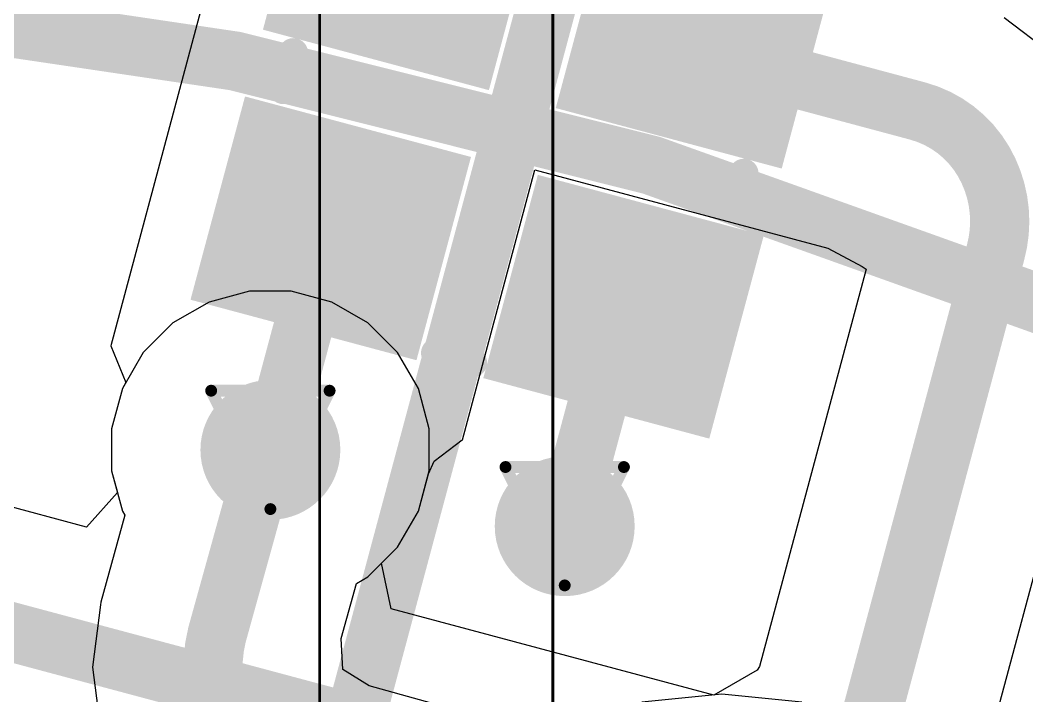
# Model space of a CAD drawing. Header units: inches. Extents: x -18 to 217, y -14 to 159.
# Drawn here: x 38.546 to 42.863, y 35.132 to 38.032 of the extents above; entities that cross this region are included whole.
import ezdxf

# ---------------------------------------------------------------- set-up
doc = ezdxf.new("R2010")
doc.units = ezdxf.units.IN
for name, color, linetype in [('Bottom Layer', 5, 'Continuous'), ('Dimension', 6, 'Continuous'), ('Drill Drawing', 1, 'Continuous'), ('Fabrication', 76, 'Continuous'), ('Top Layer', 1, 'Continuous'), ('Top Overlay', 2, 'Continuous'), ('Top Paste', 8, 'Continuous'), ('Top Solder', 216, 'Continuous'), ('Via Holes', 16, 'Continuous')]:
    doc.layers.add(name, color=color, linetype=linetype)

# ---------------------------------------------------------------- blocks, each defined once
blk = doc.blocks.new('SK6812_EC20_45')
at = {"layer": 'Top Layer'}
for points in [[(-1.05, 0.95), (-0.25, 0.95), (-0.25, 0.25), (-1.05, 0.25)], [(0.25, 0.95), (1.05, 0.95), (1.05, 0.25), (0.25, 0.25)], [(-1.05, -0.25), (-0.25, -0.25), (-0.25, -0.95), (-1.05, -0.95)], [(0.25, -0.25), (1.05, -0.25), (1.05, -0.95), (0.25, -0.95)]]:
    blk.add_hatch(color=1, dxfattribs=at).paths.add_polyline_path(points)
at = {"layer": 'Top Paste'}
for points in [[(-1.05, 0.95), (-0.25, 0.95), (-0.25, 0.25), (-1.05, 0.25)], [(0.25, 0.95), (1.05, 0.95), (1.05, 0.25), (0.25, 0.25)], [(-1.05, -0.25), (-0.25, -0.25), (-0.25, -0.95), (-1.05, -0.95)], [(0.25, -0.25), (1.05, -0.25), (1.05, -0.95), (0.25, -0.95)]]:
    blk.add_hatch(color=8, dxfattribs=at).paths.add_polyline_path(points)
at = {"layer": 'Top Solder'}
for points in [[(-1.1516, 1.0516), (-0.1484, 1.0516), (-0.1484, 0.1484), (-1.1516, 0.1484)], [(0.1484, 1.0516), (1.1516, 1.0516), (1.1516, 0.1484), (0.1484, 0.1484)], [(-1.1516, -0.1484), (-0.1484, -0.1484), (-0.1484, -1.0516), (-1.1516, -1.0516)], [(0.1484, -0.1484), (1.1516, -0.1484), (1.1516, -1.0516), (0.1484, -1.0516)]]:
    blk.add_hatch(color=216, dxfattribs=at).paths.add_polyline_path(points)
at = {"layer": 'Top Overlay', "const_width": 0.127}
for points in [[(0.0762, 1), (-0.0856, 1)], [(-1, 0.0762), (-1, -0.0856)], [(1, 0.0762), (1, -0.0856)], [(1.3462, -0.4826), (1.2192, -0.6096)], [(1.3462, -0.4826), (1.3462, -0.7366)], [(1.3462, -0.7366), (1.2192, -0.6096)], [(0.0762, -1), (-0.0856, -1)]]:
    blk.add_lwpolyline(points, dxfattribs=at)
at = {"layer": 'Top Overlay', "const_width": 0.0635}
for points in [[(-0.1174, 1, 1), (-0.0539, 1, 1)], [(0.0445, 1, 1), (0.108, 1, 1)], [(-1.0317, 0.0762, 1), (-0.9682, 0.0762, 1)], [(0.9682, 0.0762, 1), (1.0317, 0.0762, 1)], [(-1.0317, -0.0856, 1), (-0.9682, -0.0856, 1)], [(0.9683, -0.0856, 1), (1.0318, -0.0856, 1)], [(1.3144, -0.4826, 1), (1.378, -0.4826, 1)], [(1.3144, -0.4826, 1), (1.378, -0.4826, 1)], [(1.1874, -0.6096, 1), (1.251, -0.6096, 1)], [(1.1874, -0.6096, 1), (1.251, -0.6096, 1)], [(1.3145, -0.7366, 1), (1.378, -0.7366, 1)], [(1.3145, -0.7366, 1), (1.378, -0.7366, 1)], [(-0.1174, -1, 1), (-0.0539, -1, 1)], [(0.0445, -1, 1), (0.108, -1, 1)]]:
    blk.add_lwpolyline(points, format="xyb", close=True, dxfattribs=at)

msp = doc.modelspace()

# ---------------------------------------------------------------- hatches: boundary and pattern name
at = {"layer": 'Bottom Layer'}
h = msp.add_hatch(color=5, dxfattribs=at)
edge = h.paths.add_edge_path()
edge.add_arc((39.619, 36.1878), 0.3, 0, 360)
h = msp.add_hatch(color=5, dxfattribs=at)
edge = h.paths.add_edge_path()
edge.add_arc((40.8812, 35.8602), 0.3, 0, 360)
at = {"layer": 'Top Layer'}
h = msp.add_hatch(color=1, dxfattribs=at)
edge = h.paths.add_edge_path()
edge.add_arc((39.619, 36.1878), 0.3, 0, 360)
h = msp.add_hatch(color=1, dxfattribs=at)
edge = h.paths.add_edge_path()
edge.add_arc((40.8812, 35.8602), 0.3, 0, 360)
at = {"layer": 'Via Holes'}
h = msp.add_hatch(color=7, dxfattribs=at)
edge = h.paths.add_edge_path()
edge.add_arc((39.619, 36.1878), 0.15, 0, 360)
h = msp.add_hatch(color=7, dxfattribs=at)
edge = h.paths.add_edge_path()
edge.add_arc((40.8812, 35.8602), 0.15, 0, 360)

# ---------------------------------------------------------------- linework, layer by layer
at = {"layer": 'Bottom Layer'}
for p, q in [((39.5293, 36.8688), (39.3561, 36.8224)), ((39.7087, 36.8688), (39.5293, 36.8688)), ((39.8819, 36.8224), (39.7087, 36.8688)), ((39.3561, 36.8224), (39.2009, 36.7327)), ((40.0371, 36.7327), (39.8819, 36.8224)), ((39.2009, 36.7327), (39.0741, 36.606)), ((40.1639, 36.606), (40.0371, 36.7327)), ((39.0741, 36.606), (38.9844, 36.4507)), ((40.2536, 36.4507), (40.1639, 36.606)), ((38.9844, 36.4507), (38.938, 36.2775)), ((40.3, 36.2775), (40.2536, 36.4507)), ((38.938, 36.2775), (38.938, 36.0982)), ((40.3, 36.0982), (40.3, 36.2775)), ((38.938, 36.0982), (38.9844, 35.925)), ((40.2536, 35.925), (40.3, 36.0982)), ((38.9844, 35.925), (38.9948, 35.907)), ((40.1639, 35.7697), (40.2536, 35.925)), ((38.9948, 35.907), (38.8916, 35.5349)), ((40.0371, 35.6429), (40.1639, 35.7697)), ((39.9888, 35.615), (40.0371, 35.6429)), ((39.9232, 35.3784), (39.9888, 35.615)), ((38.8916, 35.5349), (38.8907, 35.5224)), ((38.8907, 35.5224), (38.8556, 35.2557)), ((39.9297, 35.2456), (39.9232, 35.3784)), ((38.8556, 35.2557), (38.8925, 34.9749)), ((40.0421, 35.1758), (39.9297, 35.2456)), ((40.7367, 34.9828), (40.0421, 35.1758)), ((41.5548, 35.1387), (41.2121, 35.1049)), ((41.8975, 35.1049), (41.5548, 35.1387))]:
    msp.add_line(p, q, dxfattribs=at)
at = {"layer": 'Bottom Layer', "const_width": 0.254}
msp.add_lwpolyline([(39.3907, 35.3965), (39.6108, 36.1901)], dxfattribs=at)
at = {"layer": 'Bottom Layer', "const_width": 0.127}
for points in [[(39.5473, 36.1901, 1), (39.6743, 36.1901, 1)], [(39.3271, 35.3965, 1), (39.4541, 35.3965, 1)], [(39.3272, 35.3965, 1), (39.4542, 35.3965, 1)]]:
    msp.add_lwpolyline(points, format="xyb", close=True, dxfattribs=at)
at = {"layer": 'Bottom Layer', "const_width": 0.254}
msp.add_lwpolyline([(39.7929, 34.7075, -0.410559), (39.3906, 35.3965)], format="xyb", dxfattribs=at)
at = {"layer": 'Dimension', "const_width": 0.254}
msp.add_lwpolyline([(29.1631, -5.3474), (42.3628, 43.9148)], dxfattribs=at)
for points in [[(58.31, 19.467, 1), (13.31, 19.467, 1)], [(54.5603, 19.4669, 1), (17.0603, 19.4669, 1)]]:
    msp.add_lwpolyline(points, format="xyb", close=True, dxfattribs=at)
at = {"layer": 'Drill Drawing', "const_width": 0.0508}
for points in [[(39.365, 36.4418), (39.873, 36.4418)], [(39.365, 36.4418), (39.619, 35.9338)], [(39.619, 35.9338), (39.873, 36.4418)], [(40.6272, 36.1142), (41.1352, 36.1142)], [(40.6272, 36.1142), (40.8812, 35.6062)], [(40.8812, 35.6062), (41.1352, 36.1142)]]:
    msp.add_lwpolyline(points, dxfattribs=at)
at = {"layer": 'Drill Drawing', "const_width": 0.0254}
for points in [[(39.3523, 36.4418, 1), (39.3777, 36.4418, 1)], [(39.3523, 36.4418, 1), (39.3777, 36.4418, 1)], [(39.8603, 36.4418, 1), (39.8857, 36.4418, 1)], [(39.8603, 36.4418, 1), (39.8857, 36.4418, 1)], [(40.6145, 36.1142, 1), (40.6399, 36.1142, 1)], [(40.6145, 36.1142, 1), (40.6399, 36.1142, 1)], [(41.1225, 36.1142, 1), (41.1479, 36.1142, 1)], [(41.1225, 36.1142, 1), (41.1479, 36.1142, 1)], [(39.6063, 35.9338, 1), (39.6317, 35.9338, 1)], [(39.6063, 35.9338, 1), (39.6317, 35.9338, 1)], [(40.8685, 35.6062, 1), (40.8939, 35.6062, 1)], [(40.8685, 35.6062, 1), (40.8939, 35.6062, 1)]]:
    msp.add_lwpolyline(points, format="xyb", close=True, dxfattribs=at)
at = {"layer": 'Fabrication', "const_width": 0.0127}
for points in [[(40.8304, 32.6188), (40.8304, 40.9693)], [(40.8304, 32.6188), (40.8304, 40.9693)], [(39.8304, 34.9565), (39.8304, 39.5339)], [(39.8304, 34.9565), (39.8304, 39.5339)], [(39.8304, 34.9565), (39.8304, 39.5339)], [(39.8304, 34.9565), (39.8304, 39.5339)]]:
    msp.add_lwpolyline(points, dxfattribs=at)
msp.add_lwpolyline([(24.0276, 36.9322, -0.191774), (39.2015, 40.274)], format="xyb", dxfattribs=at)
msp.add_lwpolyline([(24.0276, 36.9322, -0.191774), (39.2015, 40.274)], format="xyb", dxfattribs=at)
msp.add_lwpolyline([(24.0276, 36.9322, -0.191774), (39.2015, 40.274)], format="xyb", dxfattribs=at)
msp.add_lwpolyline([(24.0276, 36.9322, -0.191774), (39.2015, 40.274)], format="xyb", dxfattribs=at)
at = {"layer": 'Top Layer'}
for p, q in [((39.6233, 39.206), (39.2449, 37.7938)), ((42.969, 37.8865), (42.7651, 38.0429)), ((39.2449, 37.7938), (38.9343, 36.6347)), ((39.2449, 37.7938), (39.2449, 37.7938)), ((40.4431, 36.2305), (40.7536, 37.3896)), ((40.7536, 37.3896), (42.0093, 37.0531)), ((42.0093, 37.0531), (42.0093, 37.0531)), ((42.0093, 37.0531), (42.1569, 36.9756)), ((42.1733, 36.963), (41.7166, 35.2586)), ((42.1569, 36.9756), (42.1733, 36.963)), ((42.6843, 34.8675), (43.2285, 36.8986)), ((38.9343, 36.6347), (38.9343, 36.6347)), ((38.9343, 36.6347), (38.9996, 36.477)), ((38.9844, 36.4507), (38.938, 36.2775)), ((38.9996, 36.477), (38.9844, 36.4507)), ((38.938, 36.2775), (38.938, 36.0982)), ((40.3217, 36.1394), (40.4411, 36.231)), ((40.4411, 36.231), (40.4431, 36.2305)), ((40.2966, 36.0856), (40.3217, 36.1394)), ((38.938, 36.0982), (38.963, 36.0047)), ((40.2536, 35.925), (40.2966, 36.0856)), ((38.83, 35.8563), (38.239, 36.0147)), ((38.963, 36.0047), (38.83, 35.8563)), ((40.1639, 35.7697), (40.2536, 35.925)), ((40.0955, 35.7013), (40.1639, 35.7697)), ((40.1365, 35.5062), (40.0955, 35.7013)), ((41.5202, 35.1355), (40.1365, 35.5062)), ((41.7072, 35.243), (41.5202, 35.1355)), ((41.7166, 35.2586), (41.7072, 35.243))]:
    msp.add_line(p, q, dxfattribs=at)
for points, const_width in [([(23.9597, 38.6755, -0.53877), (58.0622, 22.8854)], 2.032), ([(42.3939, 37.6425, -0.198466), (42.6778, 37.4252)], 0.254), ([(42.6778, 37.4252, -0.200714), (42.7286, 37.0341)], 0.254)]:
    msp.add_lwpolyline(points, format="xyb", dxfattribs=dict(at, const_width=const_width))
at = {"layer": 'Top Layer', "const_width": 0.254}
for points in [[(41.452, 37.8949), (42.3939, 37.6425)], [(39.619, 36.1879), (39.8714, 37.1299)], [(42.1839, 35.0015), (42.7282, 37.0326)], [(42.7282, 37.0326), (42.7286, 37.0341)], [(40.8812, 35.8602), (41.1336, 36.8022)], [(38.105, 35.5144), (41.4909, 34.6071)]]:
    msp.add_lwpolyline(points, dxfattribs=at)
at = {"layer": 'Top Layer', "const_width": 0.127}
for points in [[(41.3885, 37.8949, 1), (41.5155, 37.8949, 1)], [(42.3304, 37.6425, 1), (42.4574, 37.6425, 1)], [(42.3304, 37.6425, 1), (42.4574, 37.6425, 1)], [(42.6143, 37.4252, 1), (42.7413, 37.4252, 1)], [(42.6143, 37.4252, 1), (42.7413, 37.4252, 1)], [(39.8079, 37.1299, 1), (39.9349, 37.1299, 1)], [(42.6647, 37.0326, 1), (42.7917, 37.0326, 1)], [(42.6647, 37.0326, 1), (42.7917, 37.0326, 1)], [(42.6651, 37.0341, 1), (42.7921, 37.0341, 1)], [(42.6651, 37.0341, 1), (42.7921, 37.0341, 1)], [(41.0701, 36.8022, 1), (41.1971, 36.8022, 1)], [(39.5555, 36.1879, 1), (39.6825, 36.1879, 1)], [(40.8177, 35.8602, 1), (40.9447, 35.8602, 1)]]:
    msp.add_lwpolyline(points, format="xyb", close=True, dxfattribs=at)

# ---------------------------------------------------------------- block references
at = {"rotation": 165}
msp.add_blockref('SK6812_EC20_45', (40.661, 37.55), dxfattribs=at)

doc.saveas('drawing.dxf')
